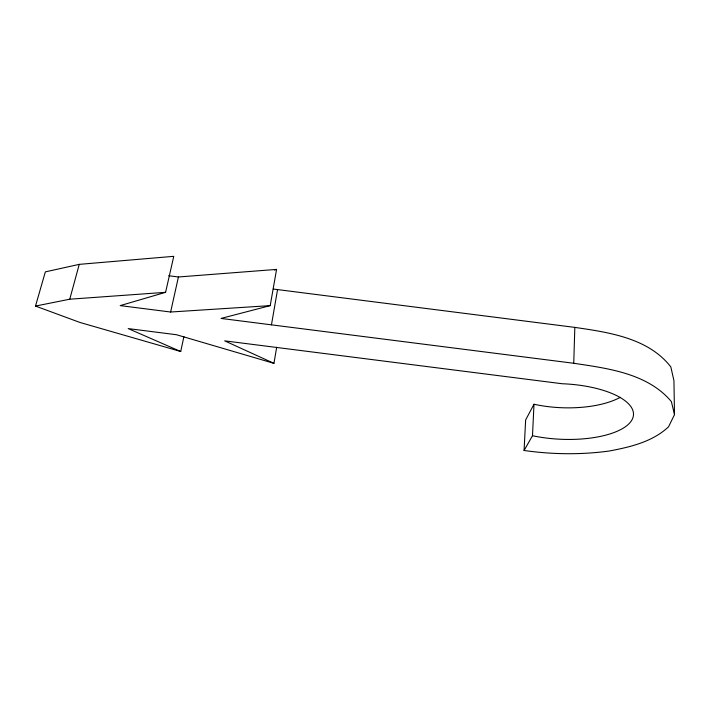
<?xml version="1.0" encoding="UTF-8"?>
<svg xmlns="http://www.w3.org/2000/svg" width="710" height="710" viewBox="0 0 710 710"><rect width="100%" height="100%" fill="white"/><g stroke="black" fill="none" stroke-linecap="round" stroke-linejoin="round"><path stroke-width="1.06" d="M620.283 397.316A70.379 29.341 2.1 0 1 533.991 404.238L525.64 419.947L524.078 450.486C552.353 454.498 581.055 454.879 609.366 451.001C630.4 446.989 652.419 441.904 668.527 426.825L674.5 414.64L671.367 401.603C647.76 373.389 607.973 368.401 573.751 363.272L574.825 327.39L273.261 289.041M524.078 450.486L532.491 435.718L533.991 404.238M183.908 336.584L180.722 351.512L128.182 328.588L176.426 334.721L273.954 363.351L276.669 347.279M271.451 324.843L277.566 289.582M573.751 363.272L221.041 318.435L270.208 305.628L276.572 269.409L178.423 276.98L168.723 275.746M180.722 351.512L79.937 322.455L35.5 306.072L45.342 271.877L79.245 264.36L173.764 256.328L165.59 292.325L120.194 305.611L170.622 312.018L178.423 276.98M35.5 306.072L69.757 299.203L79.245 264.36M274.459 270.013L276.572 269.409M69.757 299.203L165.59 292.325M170.622 312.018L270.208 305.628M574.825 327.39C608.781 332.351 648.39 337.978 670.835 366.928L673.941 380.666L674.5 414.64M273.954 363.351L224.662 340.853L562.098 383.737A71.461 27.77 2.5 0 1 631.873 420.018A71.461 27.77 2.5 0 1 532.491 435.718"/></g></svg>
